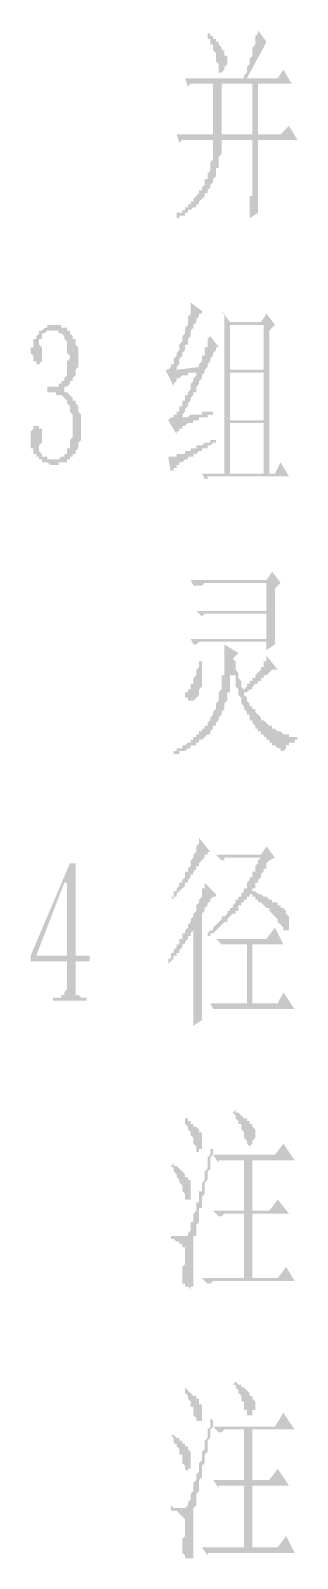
# Model space of a CAD drawing. Header units: millimetres. Extents: x 0 to 275, y 0 to 194.
# Drawn here: x 199.83 to 205.87, y 64.49 to 99.1 of the extents above; entities that cross this region are included whole.
import ezdxf

# ---------------------------------------------------------------- set-up
doc = ezdxf.new("R2010")
doc.units = ezdxf.units.MM

msp = doc.modelspace()

# ---------------------------------------------------------------- hatches: boundary and pattern name
h = msp.add_hatch(color=0)
h.paths.add_polyline_path([(204.1525, 97.895833), (204.851, 97.895833), (204.851, 96.752833), (204.1525, 96.752833)])
h.paths.add_polyline_path([(203.835, 98.975333), (203.835, 98.911833), (203.8985, 98.911833), (203.8985, 98.848333), (203.8985, 98.784833), (203.962, 98.784833), (203.962, 98.721333), (203.962, 98.657833), (204.0255, 98.594333), (204.0255, 98.530833), (204.0255, 98.467333), (204.0255, 98.403833), (204.089, 98.340333), (204.089, 98.276833), (204.089, 98.213333), (204.089, 98.149833), (204.1525, 98.149833), (204.216, 98.213333), (204.216, 98.276833), (204.2795, 98.340333), (204.2795, 98.403833), (204.2795, 98.467333), (204.2795, 98.530833), (204.216, 98.530833), (204.216, 98.594333), (204.216, 98.657833), (204.1525, 98.657833), (204.1525, 98.721333), (204.089, 98.784833), (204.089, 98.848333), (204.0255, 98.848333), (204.0255, 98.911833), (203.962, 98.911833), (203.962, 98.975333), (203.8985, 98.975333), (203.8985, 99.038833), (203.835, 99.038833)])
h.paths.add_polyline_path([(203.962, 96.752833), (203.1365, 96.752833), (203.2, 96.562333), (203.2635, 96.625833), (203.327, 96.625833), (203.3905, 96.625833), (203.454, 96.625833), (203.962, 96.625833), (203.962, 96.562333), (203.962, 96.498833), (203.962, 96.435333), (203.962, 96.371833), (203.962, 96.308333), (203.962, 96.244833), (203.962, 96.181333), (203.8985, 96.117833), (203.8985, 96.054333), (203.8985, 95.990833), (203.8985, 95.927333), (203.835, 95.863833), (203.835, 95.800333), (203.835, 95.736833), (203.7715, 95.736833), (203.7715, 95.673333), (203.7715, 95.609833), (203.708, 95.546333), (203.708, 95.482833), (203.6445, 95.482833), (203.6445, 95.419333), (203.581, 95.355833), (203.5175, 95.292333), (203.5175, 95.228833), (203.454, 95.228833), (203.454, 95.165333), (203.3905, 95.165333), (203.3905, 95.101833), (203.327, 95.101833), (203.327, 95.038333), (203.2635, 95.038333), (203.2635, 94.974833), (203.2, 94.974833), (203.1365, 94.974833), (203.1365, 94.911333), (203.1365, 94.847833), (203.2, 94.847833), (203.2, 94.911333), (203.2635, 94.911333), (203.327, 94.911333), (203.327, 94.974833), (203.3905, 94.974833), (203.3905, 95.038333), (203.454, 95.038333), (203.5175, 95.101833), (203.581, 95.101833), (203.581, 95.165333), (203.6445, 95.165333), (203.6445, 95.228833), (203.708, 95.292333), (203.7715, 95.355833), (203.7715, 95.419333), (203.835, 95.419333), (203.835, 95.482833), (203.8985, 95.546333), (203.8985, 95.609833), (203.962, 95.673333), (203.962, 95.736833), (204.0255, 95.800333), (204.0255, 95.863833), (204.0255, 95.927333), (204.0255, 95.990833), (204.089, 95.990833), (204.089, 96.054333), (204.089, 96.117833), (204.089, 96.181333), (204.089, 96.244833), (204.1525, 96.308333), (204.1525, 96.371833), (204.1525, 96.435333), (204.1525, 96.498833), (204.1525, 96.562333), (204.1525, 96.625833), (204.851, 96.625833), (204.851, 96.562333), (204.851, 96.498833), (204.851, 96.435333), (204.851, 96.371833), (204.851, 96.308333), (204.851, 96.244833), (204.851, 96.181333), (204.851, 96.117833), (204.851, 96.054333), (204.851, 95.990833), (204.851, 95.927333), (204.851, 95.863833), (204.851, 95.800333), (204.851, 95.736833), (204.851, 95.673333), (204.851, 95.609833), (204.851, 95.546333), (204.851, 95.482833), (204.851, 95.419333), (204.851, 95.355833), (204.7875, 95.355833), (204.7875, 95.292333), (204.7875, 95.228833), (204.7875, 95.165333), (204.7875, 95.101833), (204.7875, 95.038333), (204.7875, 94.974833), (204.7875, 94.911333), (204.7875, 94.847833), (204.978, 94.974833), (204.978, 95.038333), (204.978, 95.101833), (204.978, 95.165333), (204.978, 95.228833), (204.978, 95.292333), (204.978, 95.355833), (204.978, 95.419333), (204.978, 95.482833), (204.978, 95.546333), (204.978, 95.609833), (204.978, 95.673333), (204.978, 95.736833), (204.978, 95.800333), (204.978, 95.863833), (204.978, 95.927333), (204.978, 95.990833), (204.978, 96.054333), (204.978, 96.117833), (204.978, 96.181333), (204.978, 96.244833), (204.978, 96.308333), (204.978, 96.371833), (204.978, 96.435333), (204.978, 96.498833), (204.978, 96.562333), (204.978, 96.625833), (205.867, 96.625833), (205.6765, 96.943333), (205.486, 96.752833), (204.978, 96.752833), (204.978, 97.895833), (205.74, 97.895833), (205.5495, 98.213333), (205.4225, 98.022833), (204.724, 98.022833), (205.105, 98.721333), (205.1685, 98.848333), (204.978, 99.102333), (204.978, 99.038833), (204.9145, 98.975333), (204.9145, 98.911833), (204.9145, 98.848333), (204.9145, 98.784833), (204.851, 98.721333), (204.851, 98.657833), (204.851, 98.594333), (204.851, 98.530833), (204.7875, 98.467333), (204.7875, 98.403833), (204.7875, 98.340333), (204.724, 98.276833), (204.724, 98.213333), (204.724, 98.149833), (204.6605, 98.086333), (204.6605, 98.022833), (203.327, 98.022833), (203.3905, 97.832333), (203.454, 97.895833), (203.5175, 97.895833), (203.581, 97.895833), (203.6445, 97.895833), (203.962, 97.895833)])
h = msp.add_hatch(color=0)
h.paths.add_polyline_path([(203.2, 90.339333), (203.2635, 90.339333), (203.2635, 90.402833), (203.327, 90.466333), (203.327, 90.529833), (203.3905, 90.593333), (203.3905, 90.656833), (203.454, 90.720333), (203.454, 90.783833), (203.5175, 90.847333), (203.5175, 90.910833), (203.581, 90.910833), (203.581, 90.974333), (203.581, 91.037833), (203.6445, 91.101333), (203.6445, 91.164833), (203.708, 91.228333), (203.708, 91.291833), (203.7715, 91.355333), (203.7715, 91.418833), (203.835, 91.482333), (203.835, 91.545833), (203.8985, 91.609333), (203.8985, 91.672833), (203.962, 91.736333), (203.962, 91.799833), (204.0255, 91.863333), (204.0255, 91.926833), (204.089, 91.926833), (203.8985, 92.180833), (203.835, 92.117333), (203.835, 92.053833), (203.835, 91.990333), (203.835, 91.926833), (203.7715, 91.926833), (203.7715, 91.863333), (203.7715, 91.799833), (203.7715, 91.736333), (203.708, 91.736333), (203.708, 91.672833), (203.708, 91.609333), (203.6445, 91.545833), (203.6445, 91.482333), (203.1365, 91.418833), (203.1365, 91.482333), (203.2, 91.545833), (203.2, 91.609333), (203.2, 91.672833), (203.2635, 91.736333), (203.2635, 91.799833), (203.327, 91.863333), (203.327, 91.926833), (203.327, 91.990333), (203.3905, 91.990333), (203.3905, 92.053833), (203.3905, 92.117333), (203.454, 92.180833), (203.454, 92.244333), (203.454, 92.307833), (203.5175, 92.371333), (203.5175, 92.434833), (203.581, 92.498333), (203.581, 92.561833), (203.6445, 92.625333), (203.6445, 92.688833), (203.708, 92.688833), (203.708, 92.752333), (203.454, 92.942833), (203.454, 92.879333), (203.454, 92.815833), (203.454, 92.752333), (203.454, 92.688833), (203.3905, 92.625333), (203.3905, 92.561833), (203.3905, 92.498333), (203.3905, 92.434833), (203.327, 92.371333), (203.327, 92.307833), (203.327, 92.244333), (203.2635, 92.180833), (203.2635, 92.117333), (203.2635, 92.053833), (203.2, 91.990333), (203.2, 91.926833), (203.2, 91.863333), (203.1365, 91.799833), (203.1365, 91.736333), (203.073, 91.672833), (203.073, 91.609333), (203.073, 91.545833), (203.0095, 91.545833), (203.0095, 91.482333), (202.946, 91.418833), (202.8825, 91.418833), (203.073, 91.037833), (203.073, 91.101333), (203.1365, 91.164833), (203.1365, 91.228333), (203.2, 91.228333), (203.2635, 91.291833), (203.327, 91.291833), (203.3905, 91.291833), (203.3905, 91.355333), (203.454, 91.355333), (203.5175, 91.355333), (203.581, 91.355333), (203.6445, 91.418833), (203.581, 91.355333), (203.581, 91.291833), (203.5175, 91.228333), (203.5175, 91.164833), (203.454, 91.101333), (203.454, 91.037833), (203.454, 90.974333), (203.3905, 90.910833), (203.3905, 90.847333), (203.327, 90.847333), (203.327, 90.783833), (203.327, 90.720333), (203.2635, 90.720333), (203.2635, 90.656833), (203.2635, 90.593333), (203.2, 90.593333), (203.2, 90.529833), (203.2, 90.466333), (203.1365, 90.466333), (203.1365, 90.402833), (203.073, 90.402833), (203.073, 90.339333), (203.0095, 90.339333), (202.946, 90.275833), (203.1365, 89.958333), (203.1365, 90.021833), (203.2, 90.021833), (203.2, 90.085333), (203.2635, 90.085333), (203.2635, 90.148833), (203.327, 90.148833), (203.3905, 90.212333), (203.454, 90.212333), (203.5175, 90.212333), (203.5175, 90.275833), (203.581, 90.275833), (203.6445, 90.275833), (203.6445, 90.339333), (203.708, 90.339333), (203.7715, 90.339333), (203.835, 90.339333), (203.835, 90.402833), (203.8985, 90.402833), (203.962, 90.402833), (203.962, 90.529833), (203.962, 90.466333), (203.8985, 90.466333), (203.835, 90.466333), (203.7715, 90.466333), (203.708, 90.466333), (203.708, 90.402833), (203.6445, 90.402833), (203.581, 90.402833), (203.5175, 90.402833), (203.454, 90.402833), (203.3905, 90.339333), (203.327, 90.339333), (203.2635, 90.339333)])
h.paths.add_polyline_path([(202.946, 89.450333), (203.0095, 89.069333), (203.0095, 89.132833), (203.073, 89.132833), (203.073, 89.196333), (203.1365, 89.196333), (203.1365, 89.259833), (203.2, 89.259833), (203.2, 89.323333), (203.2635, 89.323333), (203.327, 89.386833), (203.3905, 89.386833), (203.3905, 89.450333), (203.454, 89.450333), (203.5175, 89.450333), (203.5175, 89.513833), (203.581, 89.513833), (203.6445, 89.577333), (203.708, 89.577333), (203.708, 89.640833), (203.7715, 89.640833), (203.835, 89.640833), (203.835, 89.704333), (203.8985, 89.704333), (203.962, 89.767833), (204.0255, 89.767833), (204.0255, 89.831333), (203.962, 89.831333), (203.8985, 89.831333), (203.8985, 89.767833), (203.835, 89.767833), (203.7715, 89.767833), (203.708, 89.704333), (203.6445, 89.704333), (203.581, 89.704333), (203.581, 89.640833), (203.5175, 89.640833), (203.454, 89.640833), (203.454, 89.577333), (203.3905, 89.577333), (203.327, 89.577333), (203.327, 89.513833), (203.2635, 89.513833), (203.2, 89.513833), (203.1365, 89.513833), (203.1365, 89.450333), (203.073, 89.450333), (203.0095, 89.450333)])
h.paths.add_polyline_path([(204.343, 92.434833), (205.105, 92.434833), (205.105, 91.418833), (204.343, 91.418833)])
h.paths.add_polyline_path([(204.343, 91.355333), (205.105, 91.355333), (205.105, 90.275833), (204.343, 90.275833)])
h.paths.add_polyline_path([(204.343, 90.212333), (205.105, 90.212333), (205.105, 89.069333), (204.343, 89.069333)])
h.paths.add_polyline_path([(204.216, 91.609333), (204.216, 89.069333), (203.708, 89.069333), (203.7715, 88.942333), (203.835, 88.942333), (203.835, 89.005833), (203.8985, 89.005833), (203.962, 89.005833), (204.0255, 89.005833), (205.6765, 89.005833), (205.486, 89.323333), (205.359, 89.069333), (205.232, 89.069333), (205.232, 92.307833), (205.359, 92.434833), (205.1685, 92.688833), (205.0415, 92.498333), (204.343, 92.498333), (204.1525, 92.752333), (204.216, 92.688833), (204.216, 92.625333), (204.216, 92.561833), (204.216, 92.498333), (204.216, 92.434833), (204.216, 92.371333), (204.216, 92.307833), (204.216, 92.244333), (204.216, 92.180833), (204.216, 92.117333), (204.216, 92.053833), (204.216, 91.990333), (204.216, 91.926833), (204.216, 91.863333), (204.216, 91.799833), (204.216, 91.736333), (204.216, 91.672833)])
h = msp.add_hatch(color=0)
h.dxf.hatch_style = 2
h.paths.add_polyline_path([(200.9775, 90.148833), (200.9775, 90.085333), (200.9775, 90.021833), (200.9775, 89.958333), (200.9775, 89.894833), (200.9775, 89.831333), (200.914, 89.767833), (200.914, 89.704333), (200.914, 89.640833), (200.8505, 89.577333), (200.8505, 89.513833), (200.787, 89.513833), (200.787, 89.450333), (200.7235, 89.450333), (200.7235, 89.386833), (200.66, 89.386833), (200.66, 89.323333), (200.5965, 89.323333), (200.533, 89.323333), (200.4695, 89.323333), (200.4695, 89.259833), (200.406, 89.259833), (200.3425, 89.259833), (200.279, 89.259833), (200.2155, 89.323333), (200.152, 89.323333), (200.0885, 89.323333), (200.0885, 89.386833), (200.025, 89.386833), (200.025, 89.450333), (199.9615, 89.450333), (199.9615, 89.513833), (199.898, 89.513833), (199.898, 89.577333), (199.898, 89.640833), (199.8345, 89.640833), (199.8345, 89.704333), (199.8345, 89.767833), (199.8345, 89.831333), (199.8345, 89.894833), (199.8345, 89.958333), (199.8345, 90.021833), (199.898, 90.085333), (199.898, 90.148833), (199.9615, 90.148833), (200.025, 90.148833), (200.025, 90.085333), (200.0885, 90.085333), (200.0885, 90.021833), (200.0885, 89.958333), (200.0885, 89.894833), (200.0885, 89.831333), (200.0885, 89.767833), (200.025, 89.704333), (200.025, 89.640833), (200.025, 89.577333), (200.0885, 89.513833), (200.0885, 89.450333), (200.152, 89.450333), (200.2155, 89.450333), (200.2155, 89.386833), (200.279, 89.386833), (200.3425, 89.386833), (200.406, 89.386833), (200.4695, 89.386833), (200.533, 89.450333), (200.5965, 89.450333), (200.5965, 89.513833), (200.66, 89.513833), (200.66, 89.577333), (200.66, 89.640833), (200.7235, 89.640833), (200.7235, 89.704333), (200.7235, 89.767833), (200.7235, 89.831333), (200.787, 89.894833), (200.787, 89.958333), (200.787, 90.021833), (200.787, 90.085333), (200.787, 90.148833), (200.787, 90.212333), (200.787, 90.275833), (200.787, 90.339333), (200.787, 90.402833), (200.7235, 90.466333), (200.7235, 90.529833), (200.7235, 90.593333), (200.66, 90.656833), (200.66, 90.720333), (200.5965, 90.783833), (200.533, 90.847333), (200.4695, 90.847333), (200.406, 90.847333), (200.406, 90.910833), (200.3425, 90.910833), (200.279, 90.910833), (200.2155, 90.910833), (200.2155, 91.037833), (200.279, 91.037833), (200.3425, 91.037833), (200.406, 91.037833), (200.4695, 91.037833), (200.4695, 91.101333), (200.533, 91.101333), (200.533, 91.164833), (200.5965, 91.164833), (200.5965, 91.228333), (200.66, 91.291833), (200.66, 91.355333), (200.66, 91.418833), (200.66, 91.482333), (200.66, 91.545833), (200.66, 91.609333), (200.7235, 91.672833), (200.7235, 91.736333), (200.66, 91.799833), (200.66, 91.863333), (200.66, 91.926833), (200.66, 91.990333), (200.66, 92.053833), (200.5965, 92.117333), (200.5965, 92.180833), (200.533, 92.244333), (200.4695, 92.244333), (200.4695, 92.307833), (200.406, 92.307833), (200.3425, 92.307833), (200.279, 92.307833), (200.2155, 92.307833), (200.152, 92.244333), (200.0885, 92.244333), (200.0885, 92.180833), (200.0885, 92.117333), (200.025, 92.117333), (200.025, 92.053833), (200.025, 91.990333), (200.0885, 91.926833), (200.0885, 91.863333), (200.0885, 91.799833), (200.0885, 91.736333), (200.0885, 91.672833), (200.0885, 91.609333), (200.025, 91.545833), (199.9615, 91.545833), (199.9615, 91.609333), (199.898, 91.609333), (199.898, 91.672833), (199.898, 91.736333), (199.8345, 91.799833), (199.8345, 91.863333), (199.8345, 91.926833), (199.898, 91.926833), (199.898, 91.990333), (199.898, 92.053833), (199.898, 92.117333), (199.9615, 92.117333), (199.9615, 92.180833), (200.025, 92.244333), (200.025, 92.307833), (200.0885, 92.307833), (200.152, 92.371333), (200.2155, 92.371333), (200.2155, 92.434833), (200.279, 92.434833), (200.3425, 92.434833), (200.406, 92.434833), (200.4695, 92.434833), (200.533, 92.434833), (200.533, 92.371333), (200.5965, 92.371333), (200.66, 92.371333), (200.66, 92.307833), (200.7235, 92.307833), (200.7235, 92.244333), (200.787, 92.180833), (200.787, 92.117333), (200.8505, 92.117333), (200.8505, 92.053833), (200.8505, 91.990333), (200.914, 91.926833), (200.914, 91.863333), (200.914, 91.799833), (200.914, 91.736333), (200.914, 91.672833), (200.914, 91.609333), (200.914, 91.545833), (200.914, 91.482333), (200.8505, 91.418833), (200.8505, 91.355333), (200.8505, 91.291833), (200.787, 91.228333), (200.787, 91.164833), (200.7235, 91.164833), (200.7235, 91.101333), (200.66, 91.037833), (200.5965, 91.037833), (200.5965, 90.974333), (200.533, 90.974333), (200.5965, 90.974333), (200.5965, 90.910833), (200.66, 90.910833), (200.7235, 90.847333), (200.787, 90.783833), (200.787, 90.720333), (200.8505, 90.720333), (200.8505, 90.656833), (200.914, 90.593333), (200.914, 90.529833), (200.914, 90.466333), (200.9775, 90.402833), (200.9775, 90.339333), (200.9775, 90.275833), (200.9775, 90.212333)])
h = msp.add_hatch(color=0)
h.paths.add_polyline_path([(205.359, 85.830833), (205.359, 86.465833), (205.486, 86.592833), (205.2955, 86.846833), (205.1685, 86.656333), (203.454, 86.656333), (203.5175, 86.529333), (203.581, 86.529333), (203.6445, 86.529333), (203.708, 86.529333), (203.7715, 86.592833), (205.1685, 86.592833), (205.1685, 85.957833), (203.581, 85.957833), (203.708, 85.830833), (203.7715, 85.894333), (203.835, 85.894333), (203.8985, 85.894333), (203.962, 85.894333), (205.1685, 85.894333), (205.1685, 85.322833), (203.454, 85.322833), (203.5175, 85.195833), (203.581, 85.195833), (203.6445, 85.259333), (203.708, 85.259333), (203.7715, 85.259333), (205.1685, 85.259333), (205.1685, 85.068833), (205.359, 85.195833), (205.359, 85.259333), (205.359, 85.322833), (205.359, 85.386333), (205.359, 85.449833), (205.359, 85.513333), (205.359, 85.576833), (205.359, 85.640333), (205.359, 85.703833), (205.359, 85.767333)])
h.paths.add_polyline_path([(203.6445, 84.814833), (203.6445, 84.751333), (203.6445, 84.687833), (203.581, 84.624333), (203.581, 84.560833), (203.581, 84.497333), (203.5175, 84.433833), (203.5175, 84.370333), (203.5175, 84.306833), (203.454, 84.306833), (203.454, 84.243333), (203.454, 84.179833), (203.3905, 84.179833), (203.3905, 84.116333), (203.327, 84.116333), (203.327, 84.052833), (203.327, 83.989333), (203.3905, 83.989333), (203.3905, 83.925833), (203.454, 83.925833), (203.5175, 83.925833), (203.581, 83.989333), (203.6445, 84.052833), (203.6445, 84.116333), (203.6445, 84.179833), (203.708, 84.243333), (203.708, 84.306833), (203.708, 84.370333), (203.708, 84.433833), (203.708, 84.497333), (203.708, 84.560833), (203.708, 84.624333), (203.708, 84.687833), (203.708, 84.751333), (203.708, 84.814833)])
h.paths.add_polyline_path([(205.2955, 84.624333), (205.4225, 84.624333), (205.1685, 84.941833), (205.1685, 84.878333), (205.1685, 84.814833), (205.105, 84.814833), (205.105, 84.751333), (205.105, 84.687833), (205.0415, 84.687833), (205.0415, 84.624333), (204.978, 84.560833), (204.9145, 84.497333), (204.9145, 84.433833), (204.851, 84.433833), (204.851, 84.370333), (204.7875, 84.370333), (204.7875, 84.306833), (204.724, 84.306833), (204.724, 84.243333), (204.6605, 84.179833), (204.597, 84.243333), (204.597, 84.306833), (204.597, 84.370333), (204.5335, 84.433833), (204.5335, 84.497333), (204.5335, 84.560833), (204.47, 84.624333), (204.47, 84.687833), (204.47, 84.751333), (204.47, 84.814833), (204.4065, 84.878333), (204.5335, 85.005333), (204.216, 85.195833), (204.216, 85.132333), (204.216, 85.068833), (204.216, 85.005333), (204.216, 84.941833), (204.216, 84.878333), (204.216, 84.814833), (204.216, 84.751333), (204.216, 84.687833), (204.216, 84.624333), (204.216, 84.560833), (204.216, 84.497333), (204.1525, 84.497333), (204.1525, 84.433833), (204.1525, 84.370333), (204.1525, 84.306833), (204.1525, 84.243333), (204.1525, 84.179833), (204.089, 84.116333), (204.089, 84.052833), (204.089, 83.989333), (204.089, 83.925833), (204.0255, 83.862333), (204.0255, 83.798833), (204.0255, 83.735333), (203.962, 83.671833), (203.962, 83.608333), (203.8985, 83.544833), (203.8985, 83.481333), (203.835, 83.417833), (203.835, 83.354333), (203.7715, 83.354333), (203.7715, 83.290833), (203.708, 83.290833), (203.708, 83.227333), (203.6445, 83.227333), (203.6445, 83.163833), (203.581, 83.163833), (203.581, 83.100333), (203.5175, 83.100333), (203.5175, 83.036833), (203.454, 83.036833), (203.454, 82.973333), (203.3905, 82.973333), (203.327, 82.909833), (203.2635, 82.909833), (203.2635, 82.846333), (203.2, 82.846333), (203.1365, 82.846333), (203.1365, 82.782833), (203.073, 82.782833), (203.073, 82.719333), (203.1365, 82.719333), (203.2, 82.719333), (203.2, 82.782833), (203.2635, 82.782833), (203.327, 82.782833), (203.3905, 82.846333), (203.454, 82.846333), (203.454, 82.909833), (203.5175, 82.909833), (203.581, 82.909833), (203.581, 82.973333), (203.6445, 82.973333), (203.6445, 83.036833), (203.708, 83.036833), (203.7715, 83.100333), (203.835, 83.163833), (203.8985, 83.163833), (203.8985, 83.227333), (203.962, 83.290833), (203.962, 83.354333), (204.0255, 83.354333), (204.0255, 83.417833), (204.089, 83.481333), (204.089, 83.544833), (204.1525, 83.608333), (204.1525, 83.671833), (204.216, 83.735333), (204.216, 83.798833), (204.216, 83.862333), (204.2795, 83.925833), (204.2795, 83.989333), (204.2795, 84.052833), (204.2795, 84.116333), (204.343, 84.116333), (204.343, 84.179833), (204.343, 84.243333), (204.343, 84.306833), (204.343, 84.370333), (204.343, 84.433833), (204.343, 84.497333), (204.4065, 84.497333), (204.4065, 84.560833), (204.4065, 84.624333), (204.4065, 84.687833), (204.4065, 84.751333), (204.4065, 84.687833), (204.4065, 84.624333), (204.4065, 84.560833), (204.4065, 84.497333), (204.47, 84.497333), (204.47, 84.433833), (204.47, 84.370333), (204.47, 84.306833), (204.47, 84.243333), (204.5335, 84.179833), (204.5335, 84.116333), (204.5335, 84.052833), (204.597, 83.989333), (204.597, 83.925833), (204.597, 83.862333), (204.6605, 83.798833), (204.6605, 83.735333), (204.724, 83.671833), (204.724, 83.608333), (204.7875, 83.608333), (204.7875, 83.544833), (204.7875, 83.481333), (204.851, 83.481333), (204.851, 83.417833), (204.9145, 83.354333), (204.9145, 83.290833), (204.978, 83.290833), (204.978, 83.227333), (205.0415, 83.227333), (205.0415, 83.163833), (205.105, 83.163833), (205.105, 83.100333), (205.1685, 83.100333), (205.1685, 83.036833), (205.232, 83.036833), (205.232, 82.973333), (205.2955, 82.973333), (205.2955, 82.909833), (205.359, 82.909833), (205.4225, 82.846333), (205.486, 82.846333), (205.486, 82.782833), (205.5495, 82.782833), (205.613, 82.846333), (205.613, 82.909833), (205.6765, 82.909833), (205.6765, 82.973333), (205.74, 82.973333), (205.8035, 82.973333), (205.8035, 83.036833), (205.867, 83.036833), (205.867, 83.100333), (205.8035, 83.100333), (205.74, 83.100333), (205.6765, 83.100333), (205.6765, 83.163833), (205.613, 83.163833), (205.5495, 83.163833), (205.486, 83.227333), (205.4225, 83.227333), (205.359, 83.290833), (205.2955, 83.290833), (205.2955, 83.354333), (205.232, 83.354333), (205.1685, 83.417833), (205.105, 83.481333), (205.0415, 83.481333), (205.0415, 83.544833), (204.978, 83.608333), (204.9145, 83.671833), (204.9145, 83.735333), (204.851, 83.735333), (204.851, 83.798833), (204.7875, 83.798833), (204.7875, 83.862333), (204.724, 83.925833), (204.724, 83.989333), (204.6605, 84.052833), (204.6605, 84.116333), (204.724, 84.116333), (204.7875, 84.179833), (204.851, 84.179833), (204.851, 84.243333), (204.9145, 84.306833), (204.978, 84.306833), (204.978, 84.370333), (205.0415, 84.370333), (205.0415, 84.433833), (205.105, 84.433833), (205.105, 84.497333), (205.1685, 84.497333), (205.232, 84.560833)])
h = msp.add_hatch(color=0)
h.paths.add_polyline_path([(203.6445, 80.814333), (203.6445, 80.750833), (203.6445, 80.687333), (203.581, 80.623833), (203.581, 80.560333), (203.581, 80.496833), (203.5175, 80.433333), (203.5175, 80.369833), (203.454, 80.306333), (203.454, 80.242833), (203.454, 80.179333), (203.3905, 80.115833), (203.3905, 80.052333), (203.327, 80.052333), (203.327, 79.988833), (203.327, 79.925333), (203.2635, 79.861833), (203.2635, 79.798333), (203.2, 79.798333), (203.2, 79.734833), (203.1365, 79.671333), (203.1365, 79.607833), (203.073, 79.607833), (203.073, 79.544333), (203.073, 79.480833), (203.0095, 79.480833), (203.073, 79.417333), (203.073, 79.480833), (203.1365, 79.480833), (203.1365, 79.544333), (203.2, 79.607833), (203.2635, 79.671333), (203.327, 79.734833), (203.327, 79.798333), (203.3905, 79.798333), (203.3905, 79.861833), (203.454, 79.925333), (203.454, 79.988833), (203.5175, 79.988833), (203.5175, 80.052333), (203.581, 80.115833), (203.581, 80.179333), (203.6445, 80.179333), (203.6445, 80.242833), (203.708, 80.306333), (203.7715, 80.369833), (203.7715, 80.433333), (203.835, 80.433333), (203.835, 80.496833), (203.8985, 80.496833)])
h.paths.add_polyline_path([(203.5175, 76.559833), (203.708, 76.686833), (203.708, 79.036333), (203.708, 79.099833), (203.7715, 79.163333), (203.7715, 79.226833), (203.835, 79.290333), (203.835, 79.353833), (203.8985, 79.353833), (203.8985, 79.417333), (203.962, 79.480833), (204.0255, 79.480833), (204.0255, 79.544333), (203.7715, 79.798333), (203.7715, 79.734833), (203.7715, 79.671333), (203.708, 79.671333), (203.708, 79.607833), (203.708, 79.544333), (203.708, 79.480833), (203.6445, 79.417333), (203.6445, 79.353833), (203.581, 79.290333), (203.581, 79.226833), (203.581, 79.163333), (203.5175, 79.099833), (203.5175, 79.036333), (203.454, 78.972833), (203.454, 78.909333), (203.3905, 78.845833), (203.3905, 78.782333), (203.327, 78.718833), (203.327, 78.655333), (203.2635, 78.655333), (203.2635, 78.591833), (203.2635, 78.528333), (203.2, 78.528333), (203.2, 78.464833), (203.2, 78.401333), (203.1365, 78.401333), (203.1365, 78.337833), (203.073, 78.274333), (203.073, 78.210833), (203.0095, 78.210833), (203.0095, 78.147333), (203.0095, 78.083833), (202.946, 78.083833), (202.946, 78.020333), (202.946, 77.956833), (203.0095, 78.020333), (203.073, 78.083833), (203.073, 78.147333), (203.1365, 78.147333), (203.1365, 78.210833), (203.2, 78.210833), (203.2, 78.274333), (203.2635, 78.337833), (203.2635, 78.401333), (203.327, 78.401333), (203.327, 78.464833), (203.3905, 78.528333), (203.3905, 78.591833), (203.454, 78.591833), (203.454, 78.655333), (203.5175, 78.718833), (203.5175, 77.258333), (203.5175, 77.194833), (203.5175, 77.131333), (203.5175, 77.067833), (203.5175, 77.004333), (203.5175, 76.940833), (203.5175, 76.877333), (203.5175, 76.813833), (203.5175, 76.750333), (203.5175, 76.686833), (203.5175, 76.623333)])
h.paths.add_polyline_path([(205.232, 80.306333), (205.359, 80.369833), (205.1685, 80.623833), (205.0415, 80.433333), (204.0255, 80.433333), (204.1525, 80.306333), (204.216, 80.306333), (204.216, 80.369833), (204.2795, 80.369833), (204.343, 80.369833), (205.0415, 80.369833), (204.978, 80.306333), (204.978, 80.242833), (204.9145, 80.179333), (204.9145, 80.115833), (204.9145, 80.052333), (204.851, 80.052333), (204.851, 79.988833), (204.851, 79.925333), (204.7875, 79.925333), (204.7875, 79.861833), (204.724, 79.798333), (204.724, 79.734833), (204.724, 79.671333), (204.6605, 79.671333), (204.6605, 79.607833), (204.597, 79.544333), (204.597, 79.480833), (204.5335, 79.480833), (204.5335, 79.417333), (204.47, 79.417333), (204.47, 79.353833), (204.4065, 79.290333), (204.4065, 79.226833), (204.343, 79.226833), (204.343, 79.163333), (204.2795, 79.163333), (204.2795, 79.099833), (204.216, 79.036333), (204.1525, 79.036333), (204.1525, 78.972833), (204.089, 78.909333), (204.0255, 78.845833), (203.962, 78.782333), (203.962, 78.718833), (203.8985, 78.718833), (203.835, 78.655333), (203.835, 78.591833), (203.8985, 78.591833), (203.8985, 78.655333), (203.962, 78.655333), (204.0255, 78.718833), (204.089, 78.782333), (204.1525, 78.845833), (204.216, 78.909333), (204.2795, 78.909333), (204.2795, 78.972833), (204.343, 79.036333), (204.4065, 79.099833), (204.47, 79.099833), (204.47, 79.163333), (204.5335, 79.163333), (204.5335, 79.226833), (204.5335, 79.290333), (204.597, 79.290333), (204.597, 79.353833), (204.6605, 79.353833), (204.6605, 79.417333), (204.724, 79.417333), (204.724, 79.480833), (204.7875, 79.480833), (204.7875, 79.544333), (204.851, 79.544333), (204.851, 79.480833), (204.9145, 79.480833), (204.9145, 79.417333), (204.978, 79.417333), (204.978, 79.353833), (205.0415, 79.353833), (205.105, 79.290333), (205.1685, 79.226833), (205.232, 79.226833), (205.232, 79.163333), (205.2955, 79.099833), (205.359, 79.036333), (205.4225, 78.972833), (205.4225, 78.909333), (205.486, 78.845833), (205.5495, 78.782333), (205.5495, 78.718833), (205.613, 78.718833), (205.6765, 78.718833), (205.6765, 78.782333), (205.6765, 78.845833), (205.6765, 78.909333), (205.6765, 78.972833), (205.6765, 79.036333), (205.613, 79.099833), (205.613, 79.163333), (205.5495, 79.226833), (205.486, 79.226833), (205.486, 79.290333), (205.4225, 79.290333), (205.4225, 79.353833), (205.359, 79.353833), (205.2955, 79.353833), (205.2955, 79.417333), (205.232, 79.417333), (205.1685, 79.480833), (205.105, 79.480833), (205.0415, 79.544333), (204.978, 79.544333), (204.9145, 79.607833), (204.851, 79.607833), (204.851, 79.671333), (204.9145, 79.671333), (204.9145, 79.734833), (204.9145, 79.798333), (204.978, 79.798333), (204.978, 79.861833), (205.0415, 79.925333), (205.0415, 79.988833), (205.105, 80.052333), (205.105, 80.115833), (205.1685, 80.115833), (205.1685, 80.179333), (205.1685, 80.242833)])
h.paths.add_polyline_path([(204.0255, 78.528333), (204.1525, 78.401333), (204.216, 78.401333), (204.2795, 78.401333), (204.343, 78.401333), (204.4065, 78.401333), (204.724, 78.401333), (204.724, 77.067833), (203.8985, 77.067833), (203.962, 76.940833), (204.0255, 76.940833), (204.089, 76.940833), (204.1525, 76.940833), (204.216, 76.940833), (205.8035, 76.940833), (205.5495, 77.321833), (205.4225, 77.067833), (204.851, 77.067833), (204.851, 78.401333), (205.5495, 78.401333), (205.359, 78.782333), (205.1685, 78.528333)])
h = msp.add_hatch(color=0)
h.paths.add_polyline_path([(200.8505, 77.448833), (200.8505, 77.385333), (200.8505, 77.321833), (200.8505, 77.258333), (200.914, 77.258333), (200.9775, 77.194833), (201.1045, 77.194833), (201.1045, 77.131333), (200.3425, 77.131333), (200.3425, 77.194833), (200.4695, 77.194833), (200.533, 77.194833), (200.533, 77.258333), (200.5965, 77.258333), (200.5965, 77.321833), (200.66, 77.385333), (200.66, 77.448833), (200.66, 78.020333), (199.8345, 78.020333), (199.8345, 78.147333), (200.7235, 80.242833), (200.8505, 80.242833), (200.8505, 78.147333), (201.168, 78.147333), (201.168, 78.020333), (200.8505, 78.020333)])
h.paths.add_polyline_path([(200.5965, 79.798333), (199.9615, 78.147333), (200.66, 78.147333), (200.66, 79.798333)])
h = msp.add_hatch(color=0)
h.paths.add_polyline_path([(204.47, 74.654833), (204.4065, 74.591333), (204.47, 74.527833), (204.47, 74.464333), (204.5335, 74.400833), (204.5335, 74.337333), (204.597, 74.337333), (204.597, 74.273833), (204.597, 74.210333), (204.6605, 74.146833), (204.6605, 74.083333), (204.6605, 74.019833), (204.724, 73.956333), (204.724, 73.892833), (204.7875, 73.829333), (204.851, 73.892833), (204.851, 73.956333), (204.9145, 74.019833), (204.9145, 74.083333), (204.9145, 74.146833), (204.9145, 74.210333), (204.851, 74.273833), (204.851, 74.337333), (204.7875, 74.337333), (204.7875, 74.400833), (204.724, 74.400833), (204.724, 74.464333), (204.6605, 74.464333), (204.597, 74.527833), (204.5335, 74.591333), (204.47, 74.591333)])
h.paths.add_polyline_path([(203.962, 73.638833), (204.089, 73.448333), (204.089, 73.511833), (204.1525, 73.511833), (204.216, 73.511833), (204.2795, 73.511833), (204.343, 73.511833), (204.6605, 73.511833), (204.6605, 72.368833), (203.962, 72.368833), (204.089, 72.241833), (204.1525, 72.241833), (204.216, 72.305333), (204.2795, 72.305333), (204.6605, 72.305333), (204.6605, 70.844833), (203.708, 70.844833), (203.835, 70.717833), (203.8985, 70.717833), (203.962, 70.781333), (204.0255, 70.781333), (204.089, 70.781333), (205.8035, 70.781333), (205.613, 71.098833), (205.4225, 70.844833), (204.851, 70.844833), (204.851, 72.305333), (205.6765, 72.305333), (205.4225, 72.622833), (205.232, 72.368833), (204.851, 72.368833), (204.851, 73.511833), (205.8035, 73.511833), (205.5495, 73.892833), (205.359, 73.638833)])
h.paths.add_polyline_path([(203.962, 73.765833), (203.8985, 73.765833), (203.8985, 73.702333), (203.8985, 73.638833), (203.835, 73.575333), (203.835, 73.448333), (203.835, 73.384833), (203.835, 73.321333), (203.7715, 73.257833), (203.7715, 73.194333), (203.7715, 73.130833), (203.7715, 73.067333), (203.708, 73.003833), (203.708, 72.940333), (203.708, 72.876833), (203.708, 72.813333), (203.6445, 72.813333), (203.6445, 72.749833), (203.6445, 72.686333), (203.6445, 72.622833), (203.6445, 72.559333), (203.581, 72.559333), (203.581, 72.495833), (203.581, 72.432333), (203.581, 72.368833), (203.5175, 72.305333), (203.5175, 72.241833), (203.5175, 72.178333), (203.5175, 72.114833), (203.454, 72.114833), (203.454, 72.051333), (203.454, 71.987833), (203.454, 71.924333), (203.3905, 71.860833), (203.3905, 71.797333), (203.327, 71.797333), (203.2635, 71.797333), (203.2, 71.797333), (203.1365, 71.797333), (203.073, 71.797333), (203.0095, 71.797333), (203.0095, 71.733833), (203.073, 71.733833), (203.1365, 71.670333), (203.2, 71.670333), (203.2, 71.606833), (203.2635, 71.606833), (203.2635, 71.543333), (203.327, 71.543333), (203.327, 71.479833), (203.327, 71.416333), (203.327, 71.352833), (203.327, 71.289333), (203.327, 71.225833), (203.327, 71.162333), (203.2635, 71.098833), (203.2635, 71.035333), (203.2635, 70.971833), (203.2635, 70.908333), (203.2635, 70.844833), (203.2635, 70.781333), (203.2635, 70.717833), (203.327, 70.717833), (203.327, 70.654333), (203.3905, 70.654333), (203.454, 70.590833), (203.454, 70.654333), (203.5175, 70.654333), (203.5175, 70.717833), (203.5175, 70.781333), (203.5175, 70.844833), (203.5175, 70.908333), (203.5175, 70.971833), (203.5175, 71.035333), (203.5175, 71.098833), (203.5175, 71.162333), (203.5175, 71.225833), (203.5175, 71.289333), (203.5175, 71.352833), (203.5175, 71.416333), (203.5175, 71.479833), (203.5175, 71.543333), (203.5175, 71.606833), (203.5175, 71.670333), (203.5175, 71.733833), (203.5175, 71.797333), (203.581, 71.797333), (203.581, 71.860833), (203.581, 71.924333), (203.581, 71.987833), (203.581, 72.051333), (203.6445, 72.114833), (203.6445, 72.178333), (203.6445, 72.241833), (203.6445, 72.305333), (203.6445, 72.368833), (203.6445, 72.432333), (203.708, 72.432333), (203.708, 72.495833), (203.708, 72.559333), (203.708, 72.622833), (203.708, 72.686333), (203.7715, 72.749833), (203.7715, 72.813333), (203.7715, 72.876833), (203.7715, 72.940333), (203.7715, 73.003833), (203.835, 73.067333), (203.835, 73.130833), (203.835, 73.194333), (203.835, 73.257833), (203.8985, 73.321333), (203.8985, 73.384833), (203.8985, 73.448333), (203.8985, 73.575333), (203.962, 73.638833), (203.962, 73.702333)])
h.paths.add_polyline_path([(203.073, 73.448333), (203.0095, 73.384833), (203.073, 73.321333), (203.073, 73.257833), (203.1365, 73.194333), (203.1365, 73.130833), (203.2, 73.067333), (203.2, 73.003833), (203.2635, 72.940333), (203.2635, 72.876833), (203.2635, 72.813333), (203.327, 72.749833), (203.327, 72.686333), (203.327, 72.622833), (203.3905, 72.622833), (203.454, 72.622833), (203.454, 72.686333), (203.454, 72.749833), (203.454, 72.813333), (203.454, 72.876833), (203.454, 72.940333), (203.454, 73.003833), (203.454, 73.067333), (203.3905, 73.067333), (203.3905, 73.130833), (203.327, 73.130833), (203.327, 73.194333), (203.2635, 73.257833), (203.2, 73.321333), (203.1365, 73.384833), (203.073, 73.384833)])
h.paths.add_polyline_path([(203.327, 74.464333), (203.327, 74.400833), (203.327, 74.337333), (203.3905, 74.273833), (203.3905, 74.210333), (203.454, 74.146833), (203.454, 74.083333), (203.5175, 74.019833), (203.5175, 73.956333), (203.5175, 73.892833), (203.581, 73.829333), (203.581, 73.765833), (203.581, 73.702333), (203.6445, 73.702333), (203.6445, 73.765833), (203.708, 73.765833), (203.708, 73.829333), (203.708, 73.892833), (203.708, 73.956333), (203.708, 74.019833), (203.708, 74.083333), (203.708, 74.146833), (203.6445, 74.146833), (203.6445, 74.210333), (203.581, 74.273833), (203.5175, 74.273833), (203.5175, 74.337333), (203.454, 74.337333), (203.454, 74.400833), (203.3905, 74.400833), (203.3905, 74.464333)])
h = msp.add_hatch(color=0)
h.paths.add_polyline_path([(204.47, 68.495333), (204.4065, 68.431833), (204.47, 68.431833), (204.47, 68.368333), (204.5335, 68.304833), (204.5335, 68.241333), (204.597, 68.177833), (204.597, 68.114333), (204.597, 68.050833), (204.6605, 68.050833), (204.6605, 67.987333), (204.6605, 67.923833), (204.6605, 67.860333), (204.724, 67.860333), (204.724, 67.796833), (204.724, 67.733333), (204.7875, 67.733333), (204.851, 67.733333), (204.851, 67.796833), (204.851, 67.860333), (204.9145, 67.860333), (204.9145, 67.923833), (204.9145, 67.987333), (204.9145, 68.050833), (204.851, 68.114333), (204.851, 68.177833), (204.7875, 68.177833), (204.7875, 68.241333), (204.724, 68.304833), (204.6605, 68.368333), (204.597, 68.368333), (204.597, 68.431833), (204.5335, 68.431833)])
h.paths.add_polyline_path([(203.962, 67.479333), (204.089, 67.352333), (204.1525, 67.352333), (204.216, 67.415833), (204.2795, 67.415833), (204.343, 67.415833), (204.6605, 67.415833), (204.6605, 66.272833), (203.962, 66.272833), (204.089, 66.082333), (204.089, 66.145833), (204.1525, 66.145833), (204.216, 66.145833), (204.2795, 66.145833), (204.6605, 66.145833), (204.6605, 64.748833), (203.708, 64.748833), (203.835, 64.558333), (203.835, 64.621833), (203.8985, 64.621833), (203.962, 64.621833), (204.0255, 64.621833), (204.089, 64.621833), (205.8035, 64.621833), (205.613, 65.002833), (205.4225, 64.748833), (204.851, 64.748833), (204.851, 66.145833), (205.6765, 66.145833), (205.4225, 66.526833), (205.232, 66.272833), (204.851, 66.272833), (204.851, 67.415833), (205.8035, 67.415833), (205.5495, 67.796833), (205.359, 67.479333)])
h.paths.add_polyline_path([(203.962, 67.606333), (203.8985, 67.669833), (203.8985, 67.606333), (203.8985, 67.479333), (203.835, 67.415833), (203.835, 67.352333), (203.835, 67.288833), (203.835, 67.225333), (203.7715, 67.161833), (203.7715, 67.098333), (203.7715, 67.034833), (203.7715, 66.971333), (203.708, 66.907833), (203.708, 66.844333), (203.708, 66.780833), (203.708, 66.717333), (203.6445, 66.653833), (203.6445, 66.590333), (203.6445, 66.526833), (203.6445, 66.463333), (203.581, 66.399833), (203.581, 66.336333), (203.581, 66.272833), (203.5175, 66.209333), (203.5175, 66.145833), (203.5175, 66.082333), (203.5175, 66.018833), (203.454, 65.955333), (203.454, 65.891833), (203.454, 65.828333), (203.3905, 65.764833), (203.3905, 65.701333), (203.327, 65.637833), (203.2635, 65.637833), (203.2, 65.637833), (203.1365, 65.637833), (203.073, 65.637833), (203.0095, 65.701333), (203.0095, 65.574333), (203.073, 65.574333), (203.1365, 65.574333), (203.2, 65.510833), (203.2635, 65.447333), (203.327, 65.383833), (203.327, 65.320333), (203.327, 65.256833), (203.327, 65.193333), (203.327, 65.129833), (203.327, 65.066333), (203.327, 65.002833), (203.2635, 64.939333), (203.2635, 64.875833), (203.2635, 64.812333), (203.2635, 64.748833), (203.2635, 64.685333), (203.2635, 64.621833), (203.327, 64.558333), (203.327, 64.494833), (203.3905, 64.494833), (203.454, 64.494833), (203.5175, 64.494833), (203.5175, 64.558333), (203.5175, 64.621833), (203.5175, 64.685333), (203.5175, 64.748833), (203.5175, 64.812333), (203.5175, 64.875833), (203.5175, 64.939333), (203.5175, 65.002833), (203.5175, 65.066333), (203.5175, 65.129833), (203.5175, 65.193333), (203.5175, 65.256833), (203.5175, 65.320333), (203.5175, 65.383833), (203.5175, 65.447333), (203.5175, 65.510833), (203.5175, 65.574333), (203.5175, 65.637833), (203.581, 65.701333), (203.581, 65.764833), (203.581, 65.828333), (203.581, 65.891833), (203.581, 65.955333), (203.6445, 66.018833), (203.6445, 66.082333), (203.6445, 66.145833), (203.6445, 66.209333), (203.6445, 66.272833), (203.708, 66.336333), (203.708, 66.399833), (203.708, 66.463333), (203.708, 66.526833), (203.708, 66.590333), (203.7715, 66.653833), (203.7715, 66.717333), (203.7715, 66.780833), (203.7715, 66.844333), (203.835, 66.907833), (203.835, 67.034833), (203.835, 67.098333), (203.835, 67.161833), (203.8985, 67.225333), (203.8985, 67.288833), (203.8985, 67.352333), (203.8985, 67.415833), (203.962, 67.479333)])
h.paths.add_polyline_path([(203.073, 67.288833), (203.0095, 67.288833), (203.073, 67.225333), (203.073, 67.161833), (203.073, 67.098333), (203.1365, 67.098333), (203.1365, 67.034833), (203.2, 66.971333), (203.2, 66.907833), (203.2, 66.844333), (203.2635, 66.844333), (203.2635, 66.780833), (203.2635, 66.717333), (203.2635, 66.653833), (203.327, 66.590333), (203.327, 66.526833), (203.3905, 66.463333), (203.3905, 66.526833), (203.454, 66.526833), (203.454, 66.590333), (203.454, 66.653833), (203.454, 66.717333), (203.454, 66.780833), (203.454, 66.844333), (203.454, 66.907833), (203.3905, 66.971333), (203.3905, 67.034833), (203.327, 67.034833), (203.327, 67.098333), (203.2635, 67.098333), (203.2635, 67.161833), (203.2, 67.161833), (203.2, 67.225333), (203.1365, 67.225333)])
h.paths.add_polyline_path([(203.327, 68.368333), (203.327, 68.304833), (203.327, 68.241333), (203.3905, 68.177833), (203.3905, 68.114333), (203.454, 68.050833), (203.454, 67.987333), (203.454, 67.923833), (203.5175, 67.923833), (203.5175, 67.860333), (203.5175, 67.796833), (203.5175, 67.733333), (203.581, 67.669833), (203.581, 67.606333), (203.6445, 67.606333), (203.708, 67.606333), (203.708, 67.669833), (203.708, 67.733333), (203.708, 67.796833), (203.708, 67.860333), (203.708, 67.923833), (203.708, 67.987333), (203.6445, 67.987333), (203.6445, 68.050833), (203.6445, 68.114333), (203.581, 68.114333), (203.581, 68.177833), (203.5175, 68.177833), (203.454, 68.241333), (203.3905, 68.304833)])

doc.saveas('drawing.dxf')
